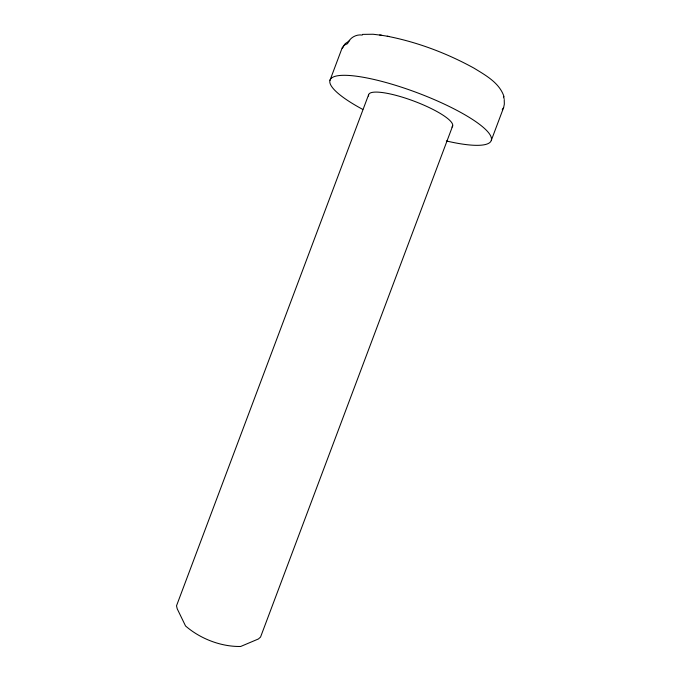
<?xml version="1.0" encoding="UTF-8"?>
<svg xmlns="http://www.w3.org/2000/svg" width="681" height="681" viewBox="0 0 681 681"><rect width="100%" height="100%" fill="white"/><g stroke="black" fill="none" stroke-linecap="round" stroke-linejoin="round"><path stroke-width="1.02" d="M362.301 35.072C356.172 34.067 349.719 37.795 347.565 43.627L343.675 45.457L342.288 48.291L345.199 43.686L349.719 40.622M491.316 140.329L503.634 107.564L504.332 104.167L504.229 99.554M329.979 80.315L342.288 47.551M368.625 94.693L176.507 605.826L177.222 608.797L185.538 625.958C200.265 638.778 221.112 646.848 240.674 646.473L258.388 638.982L260.542 637.084L452.661 125.951M502.246 109.667L503.634 107.564M362.496 34.39L373.026 34.246L381.683 35.293M387.268 36.221C417.589 42.171 446.906 53.254 473.967 68.126C485.715 75.344 499.658 82.903 504.102 96.898M379.734 34.978L388.953 36.502M503.48 96.855L504.102 98.634M368.625 96.055A44.835 9.781 20.6 0 1 413.427 100.924A44.835 9.781 20.6 0 1 451.937 127.049M362.794 109.428A86.078 18.779 20.6 0 1 353.933 75.906A86.078 18.779 20.6 0 1 476.564 122.188A86.078 18.779 20.6 0 1 446.353 140.958"/></g></svg>
